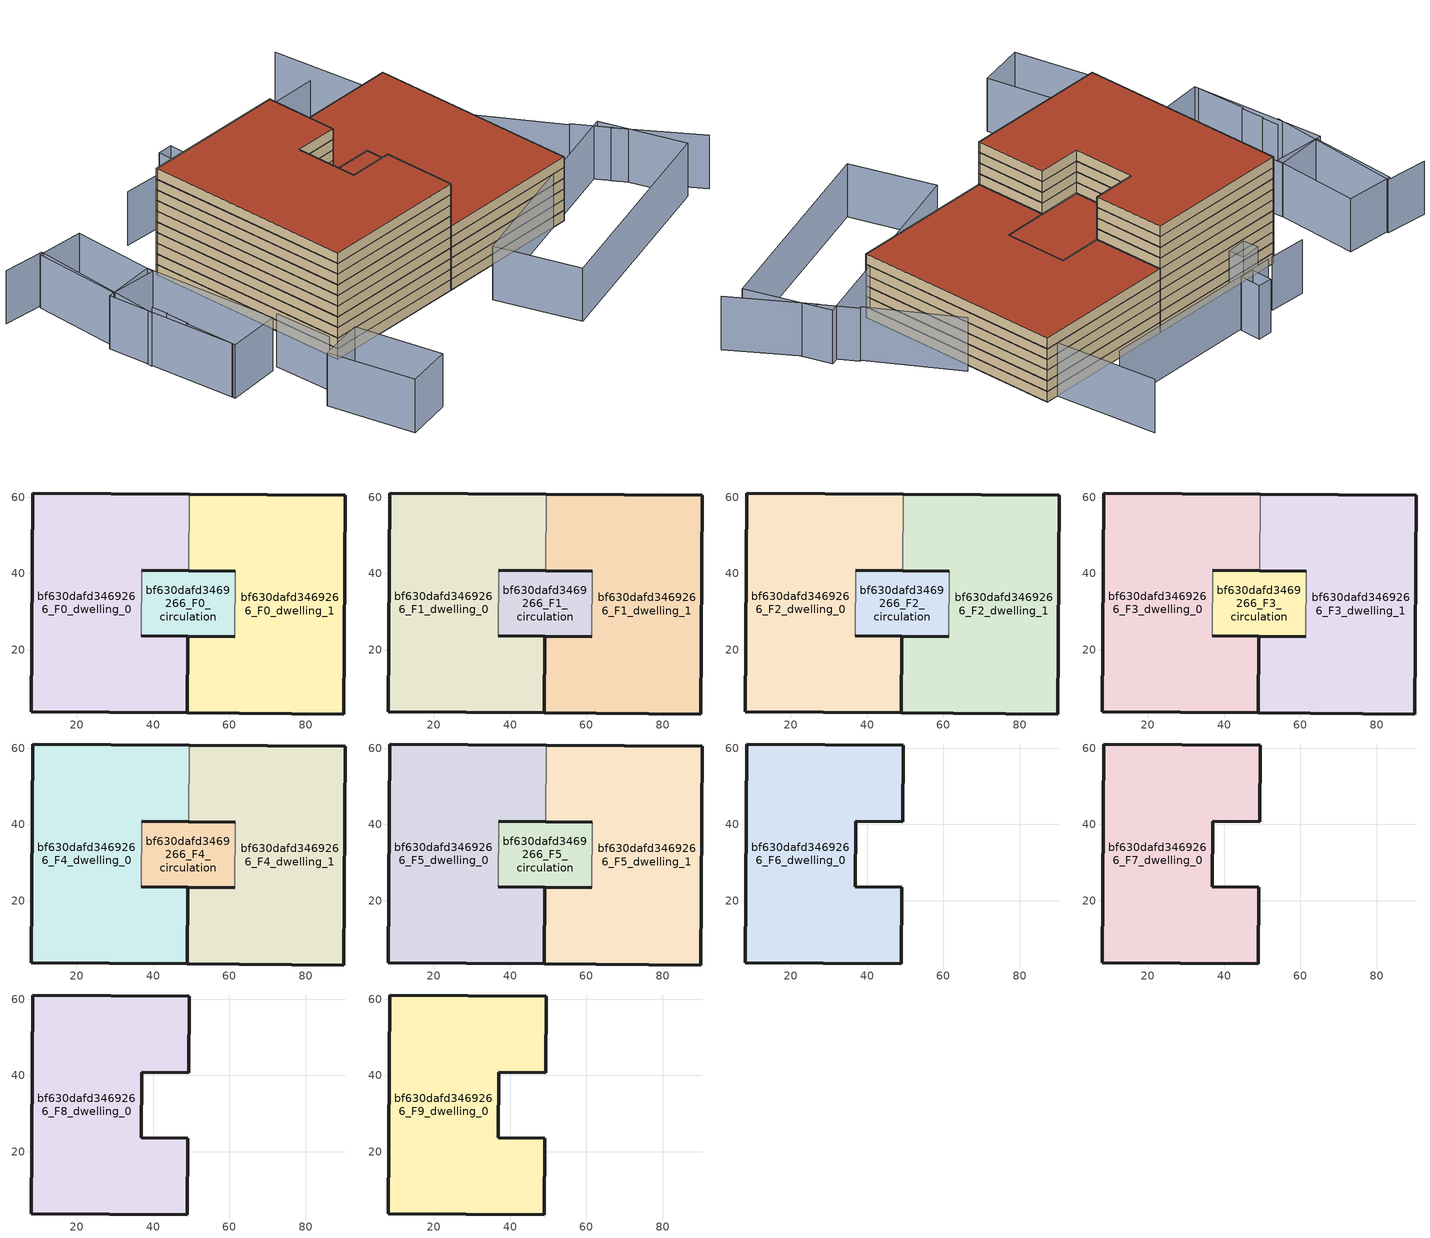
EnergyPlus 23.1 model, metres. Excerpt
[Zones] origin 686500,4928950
bf630dafd3469266_F0_dwelling_0
 floor ground (EU_floor_Construction): 48.98,3.53 49.15,23.56 36.87,23.66 37.01,40.82 49.28,40.72 49.44,60.75 8.53,61.08 8.07,3.86 z0
 wall outside (EU_wall_Construction): 49.28,40.72 37.01,40.82 / 36.87,23.66 49.15,23.56 48.99,3.53 / 48.98,3.53 8.07,3.86 8.53,61.08 49.44,60.75 z0:3
 wall to bf630dafd3469266_F0_dwelling_1 (EU_wall_Construction): 49.44,60.75 49.28,40.72 z0:3
 wall to bf630dafd3469266_F0_circulation (EU_wall_Construction): 37.01,40.82 36.87,23.66 z0:3
bf630dafd3469266_F0_dwelling_1
 floor ground (EU_floor_Construction): 89.9,3.21 90.36,60.42 49.44,60.75 49.28,40.72 61.56,40.63 61.42,23.46 49.15,23.56 48.98,3.53 z0
 wall outside (EU_wall_Construction): 49.15,23.56 61.42,23.46 / 61.56,40.63 49.28,40.72 / 49.44,60.75 90.36,60.42 89.9,3.21 48.98,3.53 / 48.99,3.53 49.14,23.56 z0:3
 wall to bf630dafd3469266_F0_circulation (EU_wall_Construction): 61.42,23.46 61.56,40.63 z0:3
bf630dafd3469266_F0_circulation
 floor ground (EU_floor_Construction): 61.42,23.46 61.56,40.63 37.01,40.82 36.87,23.66 z0
 wall outside (EU_wall_Construction): 37.01,40.82 61.56,40.63 / 61.42,23.46 36.87,23.66 z0:3
bf630dafd3469266_F1_dwelling_0
 floor to bf630dafd3469266_F0_dwelling_0 (EU_floor_Construction): 48.98,3.53 49.15,23.56 36.87,23.66 37.01,40.82 49.28,40.72 49.44,60.75 8.52,61.08 8.07,3.86 z3
 wall outside (EU_wall_Construction): 49.28,40.72 37.01,40.82 / 36.87,23.66 49.15,23.56 48.99,3.53 / 48.98,3.53 8.07,3.86 8.53,61.08 49.44,60.75 z3:6
 wall to bf630dafd3469266_F1_dwelling_1 (EU_wall_Construction): 49.44,60.75 49.28,40.72 z3:6
 wall to bf630dafd3469266_F1_circulation (EU_wall_Construction): 37.01,40.82 36.87,23.66 z3:6
bf630dafd3469266_F1_dwelling_1
 floor to bf630dafd3469266_F0_dwelling_1 (EU_floor_Construction): 89.9,3.21 90.36,60.42 49.44,60.75 49.28,40.72 61.56,40.63 61.42,23.46 49.15,23.56 48.98,3.53 z3
 wall outside (EU_wall_Construction): 49.15,23.56 61.42,23.46 / 61.56,40.63 49.28,40.72 / 49.44,60.75 90.36,60.42 89.9,3.21 48.98,3.53 / 48.99,3.53 49.14,23.56 z3:6
 wall to bf630dafd3469266_F1_circulation (EU_wall_Construction): 61.42,23.46 61.56,40.63 z3:6
bf630dafd3469266_F1_circulation
 floor to bf630dafd3469266_F0_circulation (EU_floor_Construction): 61.42,23.46 61.56,40.63 37.01,40.82 36.87,23.66 z3
 wall outside (EU_wall_Construction): 37.01,40.82 61.56,40.63 / 61.42,23.46 36.87,23.66 z3:6
bf630dafd3469266_F2_dwelling_0
 floor to bf630dafd3469266_F1_dwelling_0 (EU_floor_Construction): 48.98,3.53 49.15,23.56 36.87,23.66 37.01,40.82 49.28,40.72 49.44,60.75 8.52,61.08 8.07,3.86 z6
 wall outside (EU_wall_Construction): 49.28,40.72 37.01,40.82 / 36.87,23.66 49.15,23.56 48.99,3.53 / 48.98,3.53 8.07,3.86 8.53,61.08 49.44,60.75 z6:9
 wall to bf630dafd3469266_F2_dwelling_1 (EU_wall_Construction): 49.44,60.75 49.28,40.72 z6:9
 wall to bf630dafd3469266_F2_circulation (EU_wall_Construction): 37.01,40.82 36.87,23.66 z6:9
bf630dafd3469266_F2_dwelling_1
 floor to bf630dafd3469266_F1_dwelling_1 (EU_floor_Construction): 89.9,3.21 90.36,60.42 49.44,60.75 49.28,40.72 61.56,40.63 61.42,23.46 49.15,23.56 48.98,3.53 z6
 wall outside (EU_wall_Construction): 49.15,23.56 61.42,23.46 / 61.56,40.63 49.28,40.72 / 49.44,60.75 90.36,60.42 89.9,3.21 48.98,3.53 / 48.99,3.53 49.14,23.56 z6:9
 wall to bf630dafd3469266_F2_circulation (EU_wall_Construction): 61.42,23.46 61.56,40.63 z6:9
bf630dafd3469266_F2_circulation
 floor to bf630dafd3469266_F1_circulation (EU_floor_Construction): 61.42,23.46 61.56,40.63 37.01,40.82 36.87,23.66 z6
 wall outside (EU_wall_Construction): 37.01,40.82 61.56,40.63 / 61.42,23.46 36.87,23.66 z6:9
bf630dafd3469266_F3_dwelling_0
 floor to bf630dafd3469266_F2_dwelling_0 (EU_floor_Construction): 48.98,3.53 49.15,23.56 36.87,23.66 37.01,40.82 49.28,40.72 49.44,60.75 8.52,61.08 8.07,3.86 z9
 wall outside (EU_wall_Construction): 49.28,40.72 37.01,40.82 / 36.87,23.66 49.15,23.56 48.99,3.53 / 48.98,3.53 8.07,3.86 8.53,61.08 49.44,60.75 z9:12
 wall to bf630dafd3469266_F3_dwelling_1 (EU_wall_Construction): 49.44,60.75 49.28,40.72 z9:12
 wall to bf630dafd3469266_F3_circulation (EU_wall_Construction): 37.01,40.82 36.87,23.66 z9:12
bf630dafd3469266_F3_dwelling_1
 floor to bf630dafd3469266_F2_dwelling_1 (EU_floor_Construction): 89.9,3.21 90.36,60.42 49.44,60.75 49.28,40.72 61.56,40.63 61.42,23.46 49.15,23.56 48.98,3.53 z9
 wall outside (EU_wall_Construction): 49.15,23.56 61.42,23.46 / 61.56,40.63 49.28,40.72 / 49.44,60.75 90.36,60.42 89.9,3.21 48.98,3.53 / 48.99,3.53 49.14,23.56 z9:12
 wall to bf630dafd3469266_F3_circulation (EU_wall_Construction): 61.42,23.46 61.56,40.63 z9:12
bf630dafd3469266_F3_circulation
 floor to bf630dafd3469266_F2_circulation (EU_floor_Construction): 61.42,23.46 61.56,40.63 37.01,40.82 36.87,23.66 z9
 wall outside (EU_wall_Construction): 37.01,40.82 61.56,40.63 / 61.42,23.46 36.87,23.66 z9:12
bf630dafd3469266_F4_dwelling_0
 floor to bf630dafd3469266_F3_dwelling_0 (EU_floor_Construction): 48.98,3.53 49.15,23.56 36.87,23.66 37.01,40.82 49.28,40.72 49.44,60.75 8.52,61.08 8.07,3.86 z12
 wall outside (EU_wall_Construction): 49.28,40.72 37.01,40.82 / 36.87,23.66 49.15,23.56 48.99,3.53 / 48.98,3.53 8.07,3.86 8.53,61.08 49.44,60.75 z12:15
 wall to bf630dafd3469266_F4_dwelling_1 (EU_wall_Construction): 49.44,60.75 49.28,40.72 z12:15
 wall to bf630dafd3469266_F4_circulation (EU_wall_Construction): 37.01,40.82 36.87,23.66 z12:15
bf630dafd3469266_F4_dwelling_1
 floor to bf630dafd3469266_F3_dwelling_1 (EU_floor_Construction): 89.9,3.21 90.36,60.42 49.44,60.75 49.28,40.72 61.56,40.63 61.42,23.46 49.15,23.56 48.98,3.53 z12
 wall outside (EU_wall_Construction): 49.15,23.56 61.42,23.46 / 61.56,40.63 49.28,40.72 / 49.44,60.75 90.36,60.42 89.9,3.21 48.98,3.53 / 48.99,3.53 49.14,23.56 z12:15
 wall to bf630dafd3469266_F4_circulation (EU_wall_Construction): 61.42,23.46 61.56,40.63 z12:15
bf630dafd3469266_F4_circulation
 floor to bf630dafd3469266_F3_circulation (EU_floor_Construction): 61.42,23.46 61.56,40.63 37.01,40.82 36.87,23.66 z12
 wall outside (EU_wall_Construction): 37.01,40.82 61.56,40.63 / 61.42,23.46 36.87,23.66 z12:15
bf630dafd3469266_F5_dwelling_0
 floor to bf630dafd3469266_F4_dwelling_0 (EU_floor_Construction): 48.98,3.53 49.15,23.56 36.87,23.66 37.01,40.82 49.28,40.72 49.44,60.75 8.52,61.08 8.07,3.86 z15
 wall outside (EU_wall_Construction): 49.28,40.72 37.01,40.82 / 36.87,23.66 49.15,23.56 48.99,3.53 / 48.98,3.53 8.07,3.86 8.53,61.08 49.44,60.75 z15:18
 wall to bf630dafd3469266_F5_dwelling_1 (EU_wall_Construction): 49.44,60.75 49.28,40.72 z15:18
 wall to bf630dafd3469266_F5_circulation (EU_wall_Construction): 37.01,40.82 36.87,23.66 z15:18
bf630dafd3469266_F5_dwelling_1
 floor to bf630dafd3469266_F4_dwelling_1 (EU_floor_Construction): 89.9,3.21 90.36,60.42 49.44,60.75 49.28,40.72 61.56,40.63 61.42,23.46 49.15,23.56 48.98,3.53 z15
 wall outside (EU_wall_Construction): 49.15,23.56 61.42,23.46 / 61.56,40.63 49.28,40.72 / 49.44,60.75 90.36,60.42 89.9,3.21 48.98,3.53 / 48.99,3.53 49.14,23.56 z15:18
 wall to bf630dafd3469266_F5_circulation (EU_wall_Construction): 61.42,23.46 61.56,40.63 z15:18
 roof outside (EU_roof_Construction): 90.36,60.42 89.9,3.21 48.98,3.53 49.15,23.56 61.42,23.46 61.56,40.63 49.28,40.72 49.44,60.75 z18
bf630dafd3469266_F5_circulation
 floor to bf630dafd3469266_F4_circulation (EU_floor_Construction): 61.42,23.46 61.56,40.63 37.01,40.82 36.87,23.66 z15
 wall outside (EU_wall_Construction): 37.01,40.82 61.56,40.63 / 61.42,23.46 36.87,23.66 z15:18
 roof outside (EU_roof_Construction): 61.56,40.63 61.42,23.46 36.87,23.66 37.01,40.82 z18
bf630dafd3469266_F6_dwelling_0
 floor to bf630dafd3469266_F5_dwelling_0 (EU_floor_Construction): 48.98,3.53 49.15,23.56 36.87,23.66 37.01,40.82 49.28,40.72 49.44,60.75 8.52,61.08 8.07,3.86 z18
 wall outside (EU_wall_Construction): 8.53,61.08 49.44,60.75 49.28,40.72 37.01,40.82 36.87,23.66 49.15,23.56 48.98,3.53 8.07,3.86 8.53,61.08 z18:21
bf630dafd3469266_F7_dwelling_0
 floor to bf630dafd3469266_F6_dwelling_0 (EU_floor_Construction): 48.98,3.53 49.15,23.56 36.87,23.66 37.01,40.82 49.28,40.72 49.44,60.75 8.52,61.08 8.07,3.86 z21
 wall outside (EU_wall_Construction): 8.53,61.08 49.44,60.75 49.28,40.72 37.01,40.82 36.87,23.66 49.15,23.56 48.98,3.53 8.07,3.86 8.53,61.08 z21:24
bf630dafd3469266_F8_dwelling_0
 floor to bf630dafd3469266_F7_dwelling_0 (EU_floor_Construction): 48.98,3.53 49.15,23.56 36.87,23.66 37.01,40.82 49.28,40.72 49.44,60.75 8.52,61.08 8.07,3.86 z24
 wall outside (EU_wall_Construction): 8.53,61.08 49.44,60.75 49.28,40.72 37.01,40.82 36.87,23.66 49.15,23.56 48.98,3.53 8.07,3.86 8.53,61.08 z24:27
bf630dafd3469266_F9_dwelling_0
 floor to bf630dafd3469266_F8_dwelling_0 (EU_floor_Construction): 48.98,3.53 49.15,23.56 36.87,23.66 37.01,40.82 49.28,40.72 49.44,60.75 8.52,61.08 8.07,3.86 z27
 wall outside (EU_wall_Construction): 8.53,61.08 49.44,60.75 49.28,40.72 37.01,40.82 36.87,23.66 49.15,23.56 48.98,3.53 8.07,3.86 8.53,61.08 z27:30
 roof outside (EU_roof_Construction): 49.44,60.75 49.28,40.72 37.01,40.82 36.87,23.66 49.15,23.56 48.98,3.53 8.07,3.86 8.53,61.08 z30
shading: -3.84,12.87 -3.56,-3.38 / 123.15,-13.64 110.64,6.17 / 110.93,5.78 105.52,14.84 / -21.21,26.12 -20.81,12.02 / -20.97,32.63 -20.8,26.08 / -20.88,37.15 -20.7,32.64 / -31.27,74.07 -19.52,73.02 / -19.52,73.02 -22.86,35.57 / 105.06,14.57 92.16,37 / 88.89,37.24 84.02,88.57 / 79.74,74.05 25.86,74.31 / 24.48,74.37 14.16,74.87 / 8.41,-28.72 -4.6,-31.23 / -4.6,-31.23 -9.18,-7.52 / -9.18,-7.52 3.83,-5.01 / 3.83,-5.01 8.41,-28.72 / 52.23,-6.68 110.52,10.48 / 110.52,10.48 117.16,-12.07 / 117.16,-12.07 58.86,-29.23 / 58.86,-29.23 52.23,-6.68 / -8.65,49.29 -5.82,12.43 / -5.82,12.43 -20.74,11.29 / -20.74,11.29 -23.57,48.14 / -23.57,48.14 -8.65,49.29 / -22.04,48.26 -20.53,72.55 / -20.53,72.55 -7.26,71.72 / -7.26,71.72 -8.77,47.43 / -8.77,47.43 -22.04,48.26 / 23.7,64.55 23.31,68.77 / 23.31,68.77 28.94,69.29 / 28.94,69.29 29.33,65.07 / 29.33,65.07 23.7,64.55 / 36.03,74.6 31.99,74.72 / 31.99,74.72 32.17,80.54 / 32.17,80.54 36.21,80.42 / 36.21,80.42 36.03,74.6 z0:15
[Building]
EU S2 Campaign: North Axis=0; Terrain=City; Solar Distribution=FullExterior
[Site:Location]
Bologna: Latitude=44.5; Longitude=11.25; Time Zone=1; Elevation=37
[SizingPeriod:WeatherFileDays]
AnnualSizingPeriod: Begin Month=1; Begin Day of Month=1; End Month=12; End Day of Month=31; Day of Week for Start Day=Monday; Use Weather File Daylight Saving Period=No; Use Weather File Rain and Snow Indicators=No
[MATERIAL]
EU_InternalMass_Material: Roughness=MediumRough; Thickness=0.1; Conductivity=1; Density=1800; Specific Heat=900; Thermal Absorptance=0.9; Solar Absorptance=0.7; Visible Absorptance=0.7
[MATERIAL:NOMASS] Roughness=MediumRough; Thermal Absorptance=0.9; Solar Absorptance=0.7; Visible Absorptance=0.7
Name | Thermal Resistance
EU_wall_NoMass | 0.905828
EU_roof_NoMass | 0.37593
EU_floor_NoMass | 0.67114
[CONSTRUCTION]
EU_wall_Construction: EU_wall_NoMass
EU_roof_Construction: EU_roof_NoMass
EU_floor_Construction: EU_floor_NoMass
EU_InternalMass_Construction: EU_InternalMass_Material
[ZONE] Type=1; Multiplier=1; Ceiling Height=autocalculate; Floor Area=autocalculate; Part of Total Floor Area=Yes
Name | Volume
bf630dafd3469266_F0_dwelling_0; bf630dafd3469266_F1_dwelling_0; bf630dafd3469266_F2_dwelling_0; bf630dafd3469266_F3_dwelling_0; bf630dafd3469266_F4_dwelling_0; bf630dafd3469266_F5_dwelling_0; bf630dafd3469266_F6_dwelling_0; bf630dafd3469266_F7_dwelling_0; bf630dafd3469266_F8_dwelling_0; bf630dafd3469266_F9_dwelling_0 | 6391.72
bf630dafd3469266_F0_dwelling_1; bf630dafd3469266_F1_dwelling_1; bf630dafd3469266_F2_dwelling_1; bf630dafd3469266_F3_dwelling_1; bf630dafd3469266_F4_dwelling_1; bf630dafd3469266_F5_dwelling_1 | 6391.81
bf630dafd3469266_F0_circulation; bf630dafd3469266_F1_circulation; bf630dafd3469266_F2_circulation; bf630dafd3469266_F3_circulation; bf630dafd3469266_F4_circulation; bf630dafd3469266_F5_circulation | 1264.28
[INTERNALMASS] Construction=EU_InternalMass_Construction
Name | Zone or ZoneList | Surface Area
bf630dafd3469266_F0_dwelling_0_EU_InternalMass | bf630dafd3469266_F0_dwelling_0 | 2130.58
bf630dafd3469266_F0_dwelling_1_EU_InternalMass | bf630dafd3469266_F0_dwelling_1 | 2130.58
bf630dafd3469266_F1_dwelling_0_EU_InternalMass | bf630dafd3469266_F1_dwelling_0 | 2130.58
bf630dafd3469266_F1_dwelling_1_EU_InternalMass | bf630dafd3469266_F1_dwelling_1 | 2130.58
bf630dafd3469266_F2_dwelling_0_EU_InternalMass | bf630dafd3469266_F2_dwelling_0 | 2130.58
bf630dafd3469266_F2_dwelling_1_EU_InternalMass | bf630dafd3469266_F2_dwelling_1 | 2130.58
bf630dafd3469266_F3_dwelling_0_EU_InternalMass | bf630dafd3469266_F3_dwelling_0 | 2130.58
bf630dafd3469266_F3_dwelling_1_EU_InternalMass | bf630dafd3469266_F3_dwelling_1 | 2130.58
bf630dafd3469266_F4_dwelling_0_EU_InternalMass | bf630dafd3469266_F4_dwelling_0 | 2130.58
bf630dafd3469266_F4_dwelling_1_EU_InternalMass | bf630dafd3469266_F4_dwelling_1 | 2130.58
bf630dafd3469266_F5_dwelling_0_EU_InternalMass | bf630dafd3469266_F5_dwelling_0 | 2130.58
bf630dafd3469266_F5_dwelling_1_EU_InternalMass | bf630dafd3469266_F5_dwelling_1 | 2130.58
bf630dafd3469266_F6_dwelling_0_EU_InternalMass | bf630dafd3469266_F6_dwelling_0 | 4686.26
bf630dafd3469266_F7_dwelling_0_EU_InternalMass | bf630dafd3469266_F7_dwelling_0 | 4686.26
bf630dafd3469266_F8_dwelling_0_EU_InternalMass | bf630dafd3469266_F8_dwelling_0 | 4686.26
bf630dafd3469266_F9_dwelling_0_EU_InternalMass | bf630dafd3469266_F9_dwelling_0 | 4686.26
[OTHEREQUIPMENT] Fuel Type=Electricity; Design Level Calculation Method=Watts/Area; Power per Zone Floor Area=1; Fraction Latent=0; Fraction Radiant=0; Fraction Lost=0; Carbon Dioxide Generation Rate=0; EndUse Subcategory=EU_Step8_InternalGains
Name | Zone or ZoneList or Space or SpaceList | Schedule
EU_Step8_InternalGain_bf630dafd3469266_F0_dwelling_0_f000 | bf630dafd3469266_F0_dwelling_0 | EU_Step8_GainSchedule_bf630dafd3469266_F0_dwelling_0_f000
EU_Step8_InternalGain_bf630dafd3469266_F0_dwelling_1_f000 | bf630dafd3469266_F0_dwelling_1 | EU_Step8_GainSchedule_bf630dafd3469266_F0_dwelling_1_f000
EU_Step8_InternalGain_bf630dafd3469266_F1_dwelling_0_f000 | bf630dafd3469266_F1_dwelling_0 | EU_Step8_GainSchedule_bf630dafd3469266_F1_dwelling_0_f000
EU_Step8_InternalGain_bf630dafd3469266_F1_dwelling_1_f000 | bf630dafd3469266_F1_dwelling_1 | EU_Step8_GainSchedule_bf630dafd3469266_F1_dwelling_1_f000
EU_Step8_InternalGain_bf630dafd3469266_F2_dwelling_0_f000 | bf630dafd3469266_F2_dwelling_0 | EU_Step8_GainSchedule_bf630dafd3469266_F2_dwelling_0_f000
EU_Step8_InternalGain_bf630dafd3469266_F2_dwelling_1_f000 | bf630dafd3469266_F2_dwelling_1 | EU_Step8_GainSchedule_bf630dafd3469266_F2_dwelling_1_f000
EU_Step8_InternalGain_bf630dafd3469266_F3_dwelling_0_f000 | bf630dafd3469266_F3_dwelling_0 | EU_Step8_GainSchedule_bf630dafd3469266_F3_dwelling_0_f000
EU_Step8_InternalGain_bf630dafd3469266_F3_dwelling_1_f000 | bf630dafd3469266_F3_dwelling_1 | EU_Step8_GainSchedule_bf630dafd3469266_F3_dwelling_1_f000
EU_Step8_InternalGain_bf630dafd3469266_F4_dwelling_0_f000 | bf630dafd3469266_F4_dwelling_0 | EU_Step8_GainSchedule_bf630dafd3469266_F4_dwelling_0_f000
EU_Step8_InternalGain_bf630dafd3469266_F4_dwelling_1_f000 | bf630dafd3469266_F4_dwelling_1 | EU_Step8_GainSchedule_bf630dafd3469266_F4_dwelling_1_f000
EU_Step8_InternalGain_bf630dafd3469266_F5_dwelling_0_f000 | bf630dafd3469266_F5_dwelling_0 | EU_Step8_GainSchedule_bf630dafd3469266_F5_dwelling_0_f000
EU_Step8_InternalGain_bf630dafd3469266_F5_dwelling_1_f000 | bf630dafd3469266_F5_dwelling_1 | EU_Step8_GainSchedule_bf630dafd3469266_F5_dwelling_1_f000
EU_Step8_InternalGain_bf630dafd3469266_F6_dwelling_0_f000 | bf630dafd3469266_F6_dwelling_0 | EU_Step8_GainSchedule_bf630dafd3469266_F6_dwelling_0_f000
EU_Step8_InternalGain_bf630dafd3469266_F7_dwelling_0_f000 | bf630dafd3469266_F7_dwelling_0 | EU_Step8_GainSchedule_bf630dafd3469266_F7_dwelling_0_f000
EU_Step8_InternalGain_bf630dafd3469266_F8_dwelling_0_f000 | bf630dafd3469266_F8_dwelling_0 | EU_Step8_GainSchedule_bf630dafd3469266_F8_dwelling_0_f000
EU_Step8_InternalGain_bf630dafd3469266_F9_dwelling_0_f000 | bf630dafd3469266_F9_dwelling_0 | EU_Step8_GainSchedule_bf630dafd3469266_F9_dwelling_0_f000
[ZONEINFILTRATION:DESIGNFLOWRATE] Schedule=EU_AlwaysOn; Design Flow Rate Calculation Method=Flow/Area; Flow Rate per Floor Area=0.0005; Constant Term Coefficient=1; Temperature Term Coefficient=0; Velocity Term Coefficient=0; Velocity Squared Term Coefficient=0
Name | Zone or ZoneList or Space or SpaceList
EU_Circulation_Infiltration_bf630dafd3469266_F0_circulation | bf630dafd3469266_F0_circulation
EU_Circulation_Infiltration_bf630dafd3469266_F1_circulation | bf630dafd3469266_F1_circulation
EU_Circulation_Infiltration_bf630dafd3469266_F2_circulation | bf630dafd3469266_F2_circulation
EU_Circulation_Infiltration_bf630dafd3469266_F3_circulation | bf630dafd3469266_F3_circulation
EU_Circulation_Infiltration_bf630dafd3469266_F4_circulation | bf630dafd3469266_F4_circulation
EU_Circulation_Infiltration_bf630dafd3469266_F5_circulation | bf630dafd3469266_F5_circulation
[ZONEVENTILATION:DESIGNFLOWRATE] Schedule=EU_AlwaysOn; Design Flow Rate Calculation Method=AirChanges/Hour; Air Changes per Hour=0.73129; Ventilation Type=Natural; Fan Pressure Rise=0; Fan Total Efficiency=1; Constant Term Coefficient=1; Temperature Term Coefficient=0; Velocity Term Coefficient=0; Velocity Squared Term Coefficient=0; Minimum Indoor Temperature=-100; Maximum Indoor Temperature=100; Delta Temperature=-100; Minimum Outdoor Temperature=-100; Maximum Outdoor Temperature=100; Maximum Wind Speed=40
Name | Zone or ZoneList or Space or SpaceList
EU_ConstantAir_bf630dafd3469266_F0_dwelling_0 | bf630dafd3469266_F0_dwelling_0
EU_ConstantAir_bf630dafd3469266_F0_dwelling_1 | bf630dafd3469266_F0_dwelling_1
EU_ConstantAir_bf630dafd3469266_F1_dwelling_0 | bf630dafd3469266_F1_dwelling_0
EU_ConstantAir_bf630dafd3469266_F1_dwelling_1 | bf630dafd3469266_F1_dwelling_1
EU_ConstantAir_bf630dafd3469266_F2_dwelling_0 | bf630dafd3469266_F2_dwelling_0
EU_ConstantAir_bf630dafd3469266_F2_dwelling_1 | bf630dafd3469266_F2_dwelling_1
EU_ConstantAir_bf630dafd3469266_F3_dwelling_0 | bf630dafd3469266_F3_dwelling_0
EU_ConstantAir_bf630dafd3469266_F3_dwelling_1 | bf630dafd3469266_F3_dwelling_1
EU_ConstantAir_bf630dafd3469266_F4_dwelling_0 | bf630dafd3469266_F4_dwelling_0
EU_ConstantAir_bf630dafd3469266_F4_dwelling_1 | bf630dafd3469266_F4_dwelling_1
EU_ConstantAir_bf630dafd3469266_F5_dwelling_0 | bf630dafd3469266_F5_dwelling_0
EU_ConstantAir_bf630dafd3469266_F5_dwelling_1 | bf630dafd3469266_F5_dwelling_1
EU_ConstantAir_bf630dafd3469266_F6_dwelling_0 | bf630dafd3469266_F6_dwelling_0
EU_ConstantAir_bf630dafd3469266_F7_dwelling_0 | bf630dafd3469266_F7_dwelling_0
EU_ConstantAir_bf630dafd3469266_F8_dwelling_0 | bf630dafd3469266_F8_dwelling_0
EU_ConstantAir_bf630dafd3469266_F9_dwelling_0 | bf630dafd3469266_F9_dwelling_0
[HVACTEMPLATE:THERMOSTAT] Constant Heating Setpoint=20; Constant Cooling Setpoint=50
EU_HeatOnly_bf630dafd3469266_F0_dwelling_0; EU_HeatOnly_bf630dafd3469266_F0_dwelling_1; EU_HeatOnly_bf630dafd3469266_F1_dwelling_0; EU_HeatOnly_bf630dafd3469266_F1_dwelling_1; EU_HeatOnly_bf630dafd3469266_F2_dwelling_0; EU_HeatOnly_bf630dafd3469266_F2_dwelling_1; EU_HeatOnly_bf630dafd3469266_F3_dwelling_0; EU_HeatOnly_bf630dafd3469266_F3_dwelling_1; EU_HeatOnly_bf630dafd3469266_F4_dwelling_0; EU_HeatOnly_bf630dafd3469266_F4_dwelling_1; EU_HeatOnly_bf630dafd3469266_F5_dwelling_0; EU_HeatOnly_bf630dafd3469266_F5_dwelling_1; EU_HeatOnly_bf630dafd3469266_F6_dwelling_0; EU_HeatOnly_bf630dafd3469266_F7_dwelling_0; EU_HeatOnly_bf630dafd3469266_F8_dwelling_0; EU_HeatOnly_bf630dafd3469266_F9_dwelling_0
[HVACTEMPLATE:ZONE:IDEALLOADSAIRSYSTEM] System Availability Schedule=EU_AlwaysOn; Maximum Heating Supply Air Temperature=50; Minimum Cooling Supply Air Temperature=13; Maximum Heating Supply Air Humidity Ratio=0.0156; Minimum Cooling Supply Air Humidity Ratio=0.0077; Heating Limit=NoLimit; Cooling Limit=NoLimit; Heating Availability Schedule=EU_AlwaysOn; Cooling Availability Schedule=EU_CoolingOff; Dehumidification Control Type=ConstantSensibleHeatRatio; Cooling Sensible Heat Ratio=0.7; Dehumidification Setpoint=60; Humidification Control Type=None; Humidification Setpoint=30; Outdoor Air Method=None; Outdoor Air Flow Rate per Person=0.00944; Outdoor Air Flow Rate per Zone Floor Area=0; Outdoor Air Flow Rate per Zone=0; Demand Controlled Ventilation Type=None; Outdoor Air Economizer Type=NoEconomizer; Heat Recovery Type=None; Sensible Heat Recovery Effectiveness=0.7; Latent Heat Recovery Effectiveness=0.65
Name | Template Thermostat
bf630dafd3469266_F0_dwelling_0 | EU_HeatOnly_bf630dafd3469266_F0_dwelling_0
bf630dafd3469266_F0_dwelling_1 | EU_HeatOnly_bf630dafd3469266_F0_dwelling_1
bf630dafd3469266_F1_dwelling_0 | EU_HeatOnly_bf630dafd3469266_F1_dwelling_0
bf630dafd3469266_F1_dwelling_1 | EU_HeatOnly_bf630dafd3469266_F1_dwelling_1
bf630dafd3469266_F2_dwelling_0 | EU_HeatOnly_bf630dafd3469266_F2_dwelling_0
bf630dafd3469266_F2_dwelling_1 | EU_HeatOnly_bf630dafd3469266_F2_dwelling_1
bf630dafd3469266_F3_dwelling_0 | EU_HeatOnly_bf630dafd3469266_F3_dwelling_0
bf630dafd3469266_F3_dwelling_1 | EU_HeatOnly_bf630dafd3469266_F3_dwelling_1
bf630dafd3469266_F4_dwelling_0 | EU_HeatOnly_bf630dafd3469266_F4_dwelling_0
bf630dafd3469266_F4_dwelling_1 | EU_HeatOnly_bf630dafd3469266_F4_dwelling_1
bf630dafd3469266_F5_dwelling_0 | EU_HeatOnly_bf630dafd3469266_F5_dwelling_0
bf630dafd3469266_F5_dwelling_1 | EU_HeatOnly_bf630dafd3469266_F5_dwelling_1
bf630dafd3469266_F6_dwelling_0 | EU_HeatOnly_bf630dafd3469266_F6_dwelling_0
bf630dafd3469266_F7_dwelling_0 | EU_HeatOnly_bf630dafd3469266_F7_dwelling_0
bf630dafd3469266_F8_dwelling_0 | EU_HeatOnly_bf630dafd3469266_F8_dwelling_0
bf630dafd3469266_F9_dwelling_0 | EU_HeatOnly_bf630dafd3469266_F9_dwelling_0
[SIZING:ZONE] Zone Cooling Design Supply Air Temperature Input Method=SupplyAirTemperature; Zone Cooling Design Supply Air Temperature=13; Zone Heating Design Supply Air Temperature Input Method=SupplyAirTemperature; Zone Heating Design Supply Air Temperature=50; Zone Cooling Design Supply Air Humidity Ratio=0.008; Zone Heating Design Supply Air Humidity Ratio=0.008; Cooling Design Air Flow Method=DesignDay; Cooling Design Air Flow Rate=0; Cooling Minimum Air Flow per Zone Floor Area=0.000762; Cooling Minimum Air Flow=0; Cooling Minimum Air Flow Fraction=0.2; Heating Design Air Flow Method=DesignDay; Heating Design Air Flow Rate=0; Heating Maximum Air Flow per Zone Floor Area=0.002032; Heating Maximum Air Flow=0.141576; Heating Maximum Air Flow Fraction=0.3; Account for Dedicated Outdoor Air System=No; Dedicated Outdoor Air System Control Strategy=NeutralSupplyAir; Dedicated Outdoor Air Low Setpoint Temperature for Design=autosize; Dedicated Outdoor Air High Setpoint Temperature for Design=autosize; Zone Load Sizing Method=Sensible Load Only No Latent Load; Zone Latent Cooling Design Supply Air Humidity Ratio Input Method=HumidityRatioDifference; Zone Cooling Design Supply Air Humidity Ratio Difference=0.005; Zone Latent Heating Design Supply Air Humidity Ratio Input Method=HumidityRatioDifference; Zone Humidification Design Supply Air Humidity Ratio Difference=0.005
bf630dafd3469266_F0_dwelling_0; bf630dafd3469266_F0_dwelling_1; bf630dafd3469266_F1_dwelling_0; bf630dafd3469266_F1_dwelling_1; bf630dafd3469266_F2_dwelling_0; bf630dafd3469266_F2_dwelling_1; bf630dafd3469266_F3_dwelling_0; bf630dafd3469266_F3_dwelling_1; bf630dafd3469266_F4_dwelling_0; bf630dafd3469266_F4_dwelling_1; bf630dafd3469266_F5_dwelling_0; bf630dafd3469266_F5_dwelling_1; bf630dafd3469266_F6_dwelling_0; bf630dafd3469266_F7_dwelling_0; bf630dafd3469266_F8_dwelling_0; bf630dafd3469266_F9_dwelling_0
[SCHEDULE:CONSTANT]
Name | Hourly Value
EU_AlwaysOn | 1
EU_CoolingOff | 0
[SCHEDULE:FILE] Column Number=1; Rows to Skip at Top=0; Number of Hours of Data=8760; Column Separator=Comma; Interpolate to Timestep=No; Minutes per Item=60; Adjust Schedule for Daylight Savings=Yes
Name | File
EU_Step8_GainSchedule_bf630dafd3469266_F0_dwelling_0_f000 | ../../schedules/bf630dafd3469266/bf630dafd3469266_F0_dwelling_0_f000_gain.csv
EU_Step8_GainSchedule_bf630dafd3469266_F0_dwelling_1_f000 | ../../schedules/bf630dafd3469266/bf630dafd3469266_F0_dwelling_1_f000_gain.csv
EU_Step8_GainSchedule_bf630dafd3469266_F1_dwelling_0_f000 | ../../schedules/bf630dafd3469266/bf630dafd3469266_F1_dwelling_0_f000_gain.csv
EU_Step8_GainSchedule_bf630dafd3469266_F1_dwelling_1_f000 | ../../schedules/bf630dafd3469266/bf630dafd3469266_F1_dwelling_1_f000_gain.csv
EU_Step8_GainSchedule_bf630dafd3469266_F2_dwelling_0_f000 | ../../schedules/bf630dafd3469266/bf630dafd3469266_F2_dwelling_0_f000_gain.csv
EU_Step8_GainSchedule_bf630dafd3469266_F2_dwelling_1_f000 | ../../schedules/bf630dafd3469266/bf630dafd3469266_F2_dwelling_1_f000_gain.csv
EU_Step8_GainSchedule_bf630dafd3469266_F3_dwelling_0_f000 | ../../schedules/bf630dafd3469266/bf630dafd3469266_F3_dwelling_0_f000_gain.csv
EU_Step8_GainSchedule_bf630dafd3469266_F3_dwelling_1_f000 | ../../schedules/bf630dafd3469266/bf630dafd3469266_F3_dwelling_1_f000_gain.csv
EU_Step8_GainSchedule_bf630dafd3469266_F4_dwelling_0_f000 | ../../schedules/bf630dafd3469266/bf630dafd3469266_F4_dwelling_0_f000_gain.csv
EU_Step8_GainSchedule_bf630dafd3469266_F4_dwelling_1_f000 | ../../schedules/bf630dafd3469266/bf630dafd3469266_F4_dwelling_1_f000_gain.csv
EU_Step8_GainSchedule_bf630dafd3469266_F5_dwelling_0_f000 | ../../schedules/bf630dafd3469266/bf630dafd3469266_F5_dwelling_0_f000_gain.csv
EU_Step8_GainSchedule_bf630dafd3469266_F5_dwelling_1_f000 | ../../schedules/bf630dafd3469266/bf630dafd3469266_F5_dwelling_1_f000_gain.csv
EU_Step8_GainSchedule_bf630dafd3469266_F6_dwelling_0_f000 | ../../schedules/bf630dafd3469266/bf630dafd3469266_F6_dwelling_0_f000_gain.csv
EU_Step8_GainSchedule_bf630dafd3469266_F7_dwelling_0_f000 | ../../schedules/bf630dafd3469266/bf630dafd3469266_F7_dwelling_0_f000_gain.csv
EU_Step8_GainSchedule_bf630dafd3469266_F8_dwelling_0_f000 | ../../schedules/bf630dafd3469266/bf630dafd3469266_F8_dwelling_0_f000_gain.csv
EU_Step8_GainSchedule_bf630dafd3469266_F9_dwelling_0_f000 | ../../schedules/bf630dafd3469266/bf630dafd3469266_F9_dwelling_0_f000_gain.csv
